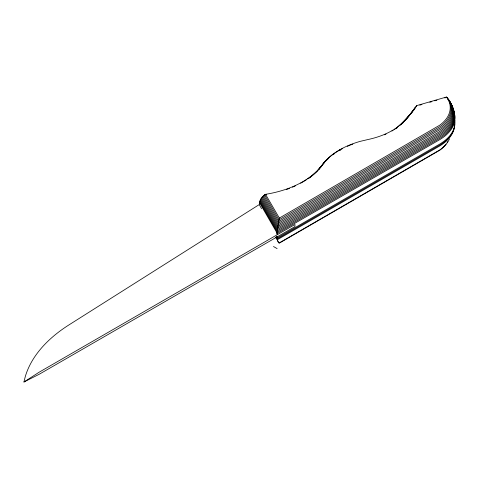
<?xml version="1.0" encoding="UTF-8"?>
<svg xmlns="http://www.w3.org/2000/svg" width="479" height="479" viewBox="0 0 479 479"><rect width="100%" height="100%" fill="white"/><g stroke="black" fill="none" stroke-linecap="round" stroke-linejoin="round"><path stroke-width="0.72" d="M277.233 236.818C277.473 238.883 277.096 242.081 279.341 243.128L439.65 150.31A48.864 28.213 0 0 0 446.039 144.203M447.799 98.758L446.536 96.998L416.814 105.578L416.293 106.356A205.473 118.63 0 0 1 400.827 124.211L396.636 127.701A66.665 38.488 0 0 1 367.914 139.545L360.292 141.335A78.017 45.044 0 0 0 324.642 161.914L321.152 166.447A90.567 52.289 0 0 1 298.567 183.984A84.591 48.84 0 0 1 267.096 194.067L265.534 194.312C261.839 196.468 259.139 200.462 259.349 204.844L261.582 208.712M265.534 194.312L279.341 218.065L277.748 227.92L277.233 234.728L276.467 232.626M23.95 382.002L39.176 372.189L294.968 224.489L294.968 226.579L39.176 374.279L23.95 382.002L25.189 376.913A177.002 102.195 0 0 1 69.06 324.84L258.971 204.755M413.922 110.002L414.275 109.14M414.682 108.32L416.814 105.578M321.14 166.213L319.816 167.973A89.094 51.439 0 0 1 317.559 170.62M321.78 165.429L319.23 168.8A88.453 51.067 0 0 1 318.511 169.686M319.146 169.087L322.229 165.093A80.676 46.577 0 0 1 324.205 162.92M320.547 167.045L323.96 162.638A78.784 45.481 0 0 1 338.36 150.879M396.037 128.629L397.678 127.402M447.326 97.848A49.63 28.65 0 0 1 440.249 126.444L279.006 219.807L264.659 194.953L265.647 194.348M279.341 218.065L439.65 125.247A48.864 28.213 0 0 0 446.62 97.093L446.536 96.998M419.778 105.146L421.921 104.53M429.771 102.267L431.908 101.644M434.764 100.824L436.908 100.201M444.757 97.938L446.895 97.321M264.659 194.953L266.318 194.66M339.509 149.915L340.413 150.436M273.485 246.511L277.107 248.601M263.743 195.612L278.7 221.514L440.806 127.648A50.337 29.063 0 0 0 447.979 98.65M262.911 196.324L278.419 223.184L441.309 128.863A50.978 29.435 0 0 0 448.578 99.488M262.163 197.091L278.167 224.807L438.123 132.455A51.582 29.782 0 0 0 449.122 100.368M261.498 197.905L277.94 226.387L438.501 133.689A52.091 30.075 0 0 0 449.595 101.291L448.039 99.392L448.248 100.093M260.917 198.773L277.748 227.92L438.824 134.922A52.534 30.327 0 0 0 450.009 102.249M260.426 199.683L277.581 229.393L439.099 136.138A52.906 30.548 0 0 0 451.523 105.051M260.031 200.641L277.449 230.806L439.327 137.347A53.211 30.722 0 0 0 452.481 107.32M259.72 201.635L277.341 232.159L439.5 138.539A53.45 30.86 0 0 0 453.008 109.002M259.504 202.671L277.269 233.441L439.62 139.706A53.612 30.955 0 0 0 453.451 110.721M276.527 236.608L277.269 237.889L439.62 144.155A53.612 30.955 0 0 0 454.834 120.331M276.239 236.907L277.341 238.817L439.5 145.197A53.45 30.86 0 0 0 454.763 124.702M275.964 237.093L277.449 239.656L439.327 146.197A53.211 30.722 0 0 0 454.559 124.498M275.694 237.291L279.006 243.027L440.249 149.658A49.63 28.65 0 0 0 447.919 141.778M415.58 107.11A204.707 118.187 0 0 1 400.175 124.905L396.043 128.342A65.898 38.045 0 0 1 394.331 129.51M414.329 108.757A203.359 117.409 0 0 1 400.785 124.738M414.928 107.913A204 117.78 0 0 1 400.019 125.223M447.877 141.419A48.864 28.213 0 0 1 447.2 142.544M413.79 109.643A202.779 117.074 0 0 1 410.461 114.188M409.755 115.086A202.779 117.074 0 0 1 409.036 115.978M408.306 116.87A202.779 117.074 0 0 1 407.186 118.199M406.803 118.642A202.779 117.074 0 0 1 405.252 120.397M403.647 122.139A202.779 117.074 0 0 1 402.821 123.007M411.701 112.84A202.503 116.912 0 0 1 411.024 113.745M449.47 138.886A49.63 28.65 0 0 1 448.272 141.203M393.145 130.264A65.898 38.045 0 0 1 391.924 131.001M386.026 134.072A65.898 38.045 0 0 1 384.35 134.821M338.97 150.526A78.784 45.481 0 0 1 342.754 148.478M347.347 146.323A78.784 45.481 0 0 1 350.359 145.077M350.975 144.844A78.784 45.481 0 0 1 352.843 144.143M323.325 163.411A79.484 45.888 0 0 1 329.522 157.352M333.204 154.543A79.484 45.888 0 0 1 334.324 153.771M320.403 167.692A81.232 46.9 0 0 1 321.774 165.997M295.315 185.912A83.831 48.397 0 0 1 292.465 187.175M289.532 188.373A83.831 48.397 0 0 1 286.508 189.492M322.756 164.237A80.095 46.241 0 0 1 328.007 158.962M316.745 171.488A89.094 51.439 0 0 1 309.254 178.056M317.379 170.997A88.453 51.067 0 0 1 316.589 171.859M320.457 167.189A89.801 51.846 0 0 1 312.847 174.949M311.865 175.763A89.801 51.846 0 0 1 307.662 178.901M306.542 179.655A89.801 51.846 0 0 1 300.602 183.235"/></g></svg>
